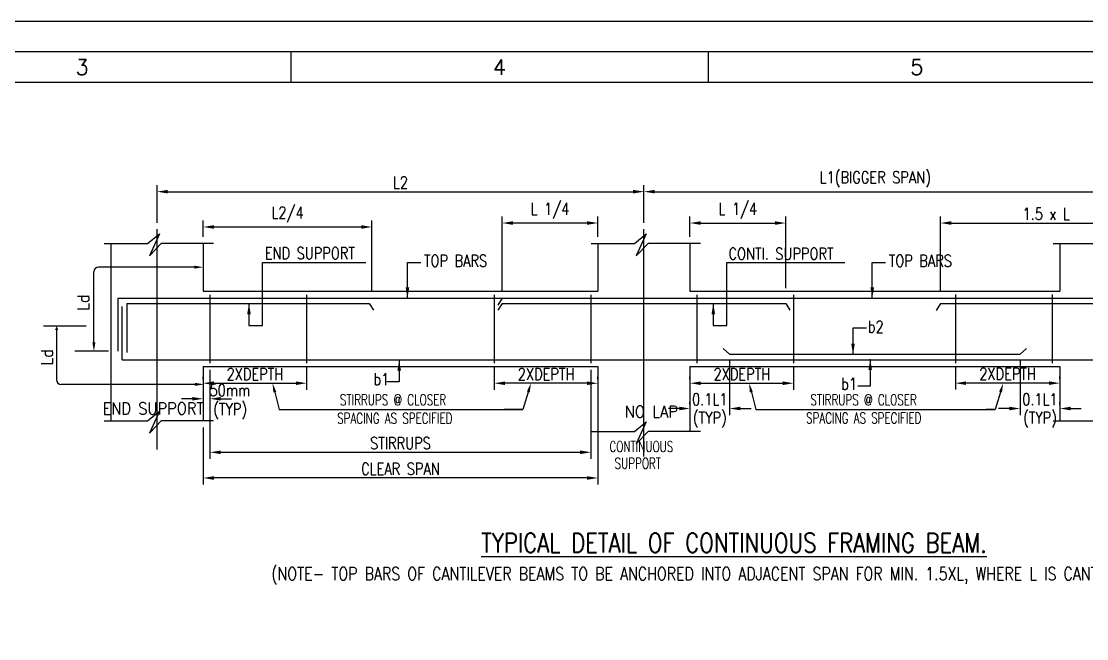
# Model space of a CAD drawing. Extents: x 455722 to 1142355, y -625363 to -272741.
# Drawn here: x 534859 to 559522, y -287018 to -272741 of the extents above; entities that cross this region are included whole.
import ezdxf
from ezdxf.enums import TextEntityAlignment as Align
from ezdxf.lldxf.tags import DXFTag

# ---------------------------------------------------------------- set-up
doc = ezdxf.new("R2010")
doc.units = 0
doc.header["$LTSCALE"] = 500
doc.header["$MEASUREMENT"] = 0
doc.layers.get('DEFPOINTS').update_dxf_attribs({"color": 4})
for name, color, linetype in [('CEN', 8, 'CENTER'), ('DIM', 5, 'Continuous'), ('hat', 8, 'Continuous'), ('LINK', 2, 'Continuous'), ('PNA', 10, 'Continuous'), ('S-COLUMN', 1, 'Continuous'), ('S-CONCRET LINE', 4, 'Continuous'), ('S-REINFORCEMENT', 6, 'Continuous'), ('S-SCHEDULE', 2, 'Continuous'), ('S-TEXT-1', 4, 'Continuous'), ('S-TITLE', 6, 'Continuous'), ('TEXT1', 2, 'Continuous')]:
    doc.layers.add(name, color=color, linetype=linetype)
doc.styles.add('ROMANS', font='r.shx', dxfattribs={"width": 0.8, "height": 275, "bigfont": 'bigfont.shx'})
doc.styles.add('ROMENT', font='r.shx', dxfattribs={"bigfont": 'bigfont.shx'})
tags = doc.linetypes.add('CENTER', pattern=[2, 1.25, -0.25, 0.25, -0.25]).pattern_tags.tags
tags[10:11] = [DXFTag(74, 4), DXFTag(75, 0), DXFTag(340, '0'), DXFTag(46, 1.0), DXFTag(50, 0.0), DXFTag(44, 0.0), DXFTag(45, 0.0)]
tags[8:9] = [DXFTag(74, 4), DXFTag(75, 0), DXFTag(340, '0'), DXFTag(46, 1.0), DXFTag(50, 0.0), DXFTag(44, 0.0), DXFTag(45, 0.0)]
tags[6:7] = [DXFTag(74, 4), DXFTag(75, 0), DXFTag(340, '0'), DXFTag(46, 1.0), DXFTag(50, 0.0), DXFTag(44, 0.0), DXFTag(45, 0.0)]
tags[4:5] = [DXFTag(74, 4), DXFTag(75, 0), DXFTag(340, '0'), DXFTag(46, 1.0), DXFTag(50, 0.0), DXFTag(44, 0.0), DXFTag(45, 0.0)]
doc.dimstyles.new('INT1', dxfattribs={"dimtxt": 250, "dimasz": 250, "dimexe": 150, "dimexo": 60, "dimgap": 75, "dimtad": 1, "dimdec": 0, "dimzin": 0, "dimdsep": 46, "dimtxsty": 'ROMANS', "dimcen": -250, "dimclrd": 5, "dimclre": 5, "dimclrt": 4, "dimadec": 0, "dimazin": 0, "dimtfac": 1, "dimtdec": 0, "dimtix": 1, "dimtofl": 0, "dimtmove": 2, "dimatfit": 3, "dimfxl": 0, "dimtolj": 1, "dimtzin": 0, "dimarcsym": 0})

# ---------------------------------------------------------------- blocks, each defined once
blk = doc.blocks.new('A1')
at = {"flags": 128}
blk.add_lwpolyline([(0, 0), (82779, 0), (82779, 58231), (0, 58231)], close=True, dxfattribs=at)
at = {"layer": 'PNA'}
for p, q in [((21187, 57739), (21187, 57247)), ((27921, 57739), (27921, 57247))]:
    blk.add_line(p, q, dxfattribs=at)
at = {"layer": 'PNA', "color": 1}
for points in [[(984, 492), (82287, 492), (82287, 57739), (984, 57739)], [(1969, 984), (81794, 984), (81794, 57247), (1969, 57247)]]:
    blk.add_lwpolyline(points, close=True, dxfattribs=at)
at = {"layer": 'PNA', "style": 'ROMANS'}
for s, p in [('3', (17821, 57493)), ('4', (24555, 57493)), ('5', (31289, 57493))]:
    blk.add_text(s, height=246, dxfattribs=at).set_placement(p, align=Align.MIDDLE)
blk = doc.blocks.new('*D67')
at = {"layer": 'DEFPOINTS', "color": 0, "transparency": 16777216}
for p in [(559984, -276681), (549272, -277550), (559984, -277550)]:
    blk.add_point(p, dxfattribs=at)
at = {"layer": 'DIM', "color": 5, "lineweight": -2, "transparency": 16777216}
for p, q in [((549272, -277400), (549272, -276531)), ((549522, -276681), (559734, -276681)), ((559984, -277400), (559984, -276531))]:
    blk.add_line(p, q, dxfattribs=at)
at = {"layer": 'DIM', "color": 5, "transparency": 16777216}
for points in [[(549522, -276639), (549522, -276722), (549272, -276681)], [(559734, -276639), (559734, -276722), (559984, -276681)]]:
    blk.add_solid(points, dxfattribs=at)
at = {"layer": 'DIM', "color": 4, "transparency": 16777216, "insert": (554628, -276396), "char_height": 275, "attachment_point": 5, "style": 'ROMANS'}
blk.add_mtext('\\A1;L1(BIGGER SPAN)', dxfattribs=at)
blk = doc.blocks.new('*D68')
at = {"layer": 'DEFPOINTS', "color": 0, "transparency": 16777216}
for p in [(552554, -277406), (550339, -277872), (552554, -279066)]:
    blk.add_point(p, dxfattribs=at)
at = {"layer": 'DIM', "color": 5, "lineweight": -2, "transparency": 16777216}
for p, q in [((550339, -277722), (550339, -277256)), ((550589, -277406), (552304, -277406)), ((552554, -278916), (552554, -277256))]:
    blk.add_line(p, q, dxfattribs=at)
at = {"layer": 'DIM', "color": 5, "transparency": 16777216}
for points in [[(550589, -277365), (550589, -277448), (550339, -277406)], [(552304, -277365), (552304, -277448), (552554, -277406)]]:
    blk.add_solid(points, dxfattribs=at)
at = {"layer": 'DIM', "color": 4, "transparency": 16777216, "insert": (551446, -277122), "char_height": 275, "attachment_point": 5, "style": 'ROMANS'}
blk.add_mtext('\\A1;L 1/4', dxfattribs=at)
blk = doc.blocks.new('*D69')
at = {"layer": 'DEFPOINTS', "color": 0, "transparency": 16777216}
for p in [(542977, -277497), (539067, -277872), (542977, -279137)]:
    blk.add_point(p, dxfattribs=at)
at = {"layer": 'DIM', "color": 5, "lineweight": -2, "transparency": 16777216}
for p, q in [((539067, -277722), (539067, -277347)), ((542977, -278987), (542977, -277347)), ((539317, -277497), (542727, -277497))]:
    blk.add_line(p, q, dxfattribs=at)
at = {"layer": 'DIM', "color": 5, "transparency": 16777216}
for points in [[(539317, -277456), (539317, -277539), (539067, -277497)], [(542727, -277456), (542727, -277539), (542977, -277497)]]:
    blk.add_solid(points, dxfattribs=at)
at = {"layer": 'DIM', "color": 4, "transparency": 16777216, "insert": (541022, -277213), "char_height": 275, "attachment_point": 5, "style": 'ROMANS'}
blk.add_mtext('\\A1;L2/4', dxfattribs=at)
blk = doc.blocks.new('*D70')
at = {"layer": 'DEFPOINTS', "color": 0, "transparency": 16777216}
for p in [(545990, -277406), (548205, -277879), (545990, -279146)]:
    blk.add_point(p, dxfattribs=at)
at = {"layer": 'DIM', "color": 5, "lineweight": -2, "transparency": 16777216}
for p, q in [((545990, -278996), (545990, -277256)), ((547955, -277406), (546240, -277406)), ((548205, -277729), (548205, -277256))]:
    blk.add_line(p, q, dxfattribs=at)
at = {"layer": 'DIM', "color": 5, "transparency": 16777216}
for points in [[(546240, -277365), (546240, -277448), (545990, -277406)], [(547955, -277365), (547955, -277448), (548205, -277406)]]:
    blk.add_solid(points, dxfattribs=at)
at = {"layer": 'DIM', "color": 4, "transparency": 16777216, "insert": (547098, -277122), "char_height": 275, "attachment_point": 5, "style": 'ROMANS'}
blk.add_mtext('\\A1;L 1/4', dxfattribs=at)
blk = doc.blocks.new('*D71')
at = {"layer": 'DEFPOINTS', "color": 0, "transparency": 16777216}
for p in [(539067, -281983), (548205, -281983), (539067, -283302)]:
    blk.add_point(p, dxfattribs=at)
at = {"layer": 'DIM', "color": 5, "lineweight": -2, "transparency": 16777216}
for p, q in [((539067, -282133), (539067, -283452)), ((548205, -282133), (548205, -283452)), ((547955, -283302), (539317, -283302))]:
    blk.add_line(p, q, dxfattribs=at)
at = {"layer": 'DIM', "color": 5, "transparency": 16777216}
for points in [[(539317, -283261), (539317, -283344), (539067, -283302)], [(547955, -283261), (547955, -283344), (548205, -283302)]]:
    blk.add_solid(points, dxfattribs=at)
at = {"layer": 'DIM', "color": 4, "transparency": 16777216, "insert": (543636, -283090), "char_height": 275, "attachment_point": 5, "style": 'ROMANS'}
blk.add_mtext('\\A1;CLEAR SPAN', dxfattribs=at)
blk = doc.blocks.new('*D72')
at = {"layer": 'DEFPOINTS', "color": 0, "transparency": 16777216}
for p in [(539227, -280648), (548045, -280648), (548045, -282708)]:
    blk.add_point(p, dxfattribs=at)
at = {"layer": 'DIM', "color": 5, "lineweight": -2, "transparency": 16777216}
for p, q in [((539227, -280798), (539227, -282858)), ((548045, -280798), (548045, -282858)), ((539477, -282708), (547795, -282708))]:
    blk.add_line(p, q, dxfattribs=at)
at = {"layer": 'DIM', "color": 5, "transparency": 16777216}
for points in [[(539477, -282666), (539477, -282750), (539227, -282708)], [(547795, -282666), (547795, -282750), (548045, -282708)]]:
    blk.add_solid(points, dxfattribs=at)
at = {"layer": 'DIM', "color": 4, "transparency": 16777216, "insert": (543636, -282496), "char_height": 275, "attachment_point": 5, "style": 'ROMANS'}
blk.add_mtext('\\A1;STIRRUPS', dxfattribs=at)
blk = doc.blocks.new('*D73')
at = {"layer": 'DEFPOINTS', "color": 0, "transparency": 16777216}
for p in [(541465, -280577), (541465, -281111), (539067, -281165)]:
    blk.add_point(p, dxfattribs=at)
at = {"layer": 'DIM', "color": 5, "lineweight": -2, "transparency": 16777216}
for p, q in [((541465, -280727), (541465, -281261)), ((539067, -281015), (539067, -280961)), ((539317, -281111), (541215, -281111))]:
    blk.add_line(p, q, dxfattribs=at)
at = {"layer": 'DIM', "color": 5, "transparency": 16777216}
for points in [[(539317, -281069), (539317, -281153), (539067, -281111)], [(541215, -281069), (541215, -281153), (541465, -281111)]]:
    blk.add_solid(points, dxfattribs=at)
at = {"layer": 'DIM', "color": 4, "transparency": 16777216, "insert": (540266, -280899), "char_height": 275, "attachment_point": 5, "style": 'ROMANS'}
blk.add_mtext('\\A1;2XDEPTH', dxfattribs=at)
blk = doc.blocks.new('*D74')
at = {"layer": 'DEFPOINTS', "color": 0, "transparency": 16777216}
for p in [(539227, -281349), (539067, -281429), (539067, -281471)]:
    blk.add_point(p, dxfattribs=at)
at = {"layer": 'DIM', "color": 5, "lineweight": -2, "transparency": 16777216}
for p, q in [((538817, -281471), (538567, -281471)), ((539067, -281579), (539067, -281621)), ((539227, -281499), (539227, -281621)), ((539477, -281471), (539727, -281471))]:
    blk.add_line(p, q, dxfattribs=at)
at = {"layer": 'DIM', "color": 5, "transparency": 16777216}
for points in [[(538817, -281429), (538817, -281512), (539067, -281471)], [(539477, -281429), (539477, -281512), (539227, -281471)]]:
    blk.add_solid(points, dxfattribs=at)
at = {"layer": 'DIM', "color": 4, "transparency": 16777216, "insert": (539688, -281271), "char_height": 275, "attachment_point": 5, "style": 'ROMANS'}
blk.add_mtext('\\A1;50mm', dxfattribs=at)
blk = doc.blocks.new('*D75')
at = {"layer": 'DEFPOINTS', "color": 0, "transparency": 16777216}
for p in [(545808, -280577), (545808, -281111), (548205, -281165)]:
    blk.add_point(p, dxfattribs=at)
at = {"layer": 'DIM', "color": 5, "lineweight": -2, "transparency": 16777216}
for p, q in [((545808, -280727), (545808, -281261)), ((547955, -281111), (546058, -281111)), ((548205, -281015), (548205, -280961))]:
    blk.add_line(p, q, dxfattribs=at)
at = {"layer": 'DIM', "color": 5, "transparency": 16777216}
for points in [[(546058, -281069), (546058, -281153), (545808, -281111)], [(547955, -281069), (547955, -281153), (548205, -281111)]]:
    blk.add_solid(points, dxfattribs=at)
at = {"layer": 'DIM', "color": 4, "transparency": 16777216, "insert": (547007, -280899), "char_height": 275, "attachment_point": 5, "style": 'ROMANS'}
blk.add_mtext('\\A1;2XDEPTH', dxfattribs=at)
blk = doc.blocks.new('*D76')
at = {"layer": 'DEFPOINTS', "color": 0, "transparency": 16777216}
for p in [(549272, -276681), (538001, -277550), (549272, -277550)]:
    blk.add_point(p, dxfattribs=at)
at = {"layer": 'DIM', "color": 5, "lineweight": -2, "transparency": 16777216}
for p, q in [((538001, -277400), (538001, -276531)), ((538251, -276681), (549022, -276681)), ((549272, -277400), (549272, -276531))]:
    blk.add_line(p, q, dxfattribs=at)
at = {"layer": 'DIM', "color": 5, "transparency": 16777216}
for points in [[(538251, -276639), (538251, -276722), (538001, -276681)], [(549022, -276639), (549022, -276722), (549272, -276681)]]:
    blk.add_solid(points, dxfattribs=at)
at = {"layer": 'DIM', "color": 4, "transparency": 16777216, "insert": (543636, -276468), "char_height": 275, "attachment_point": 5, "style": 'ROMANS'}
blk.add_mtext('\\A1;L2', dxfattribs=at)
blk = doc.blocks.new('*D79')
at = {"layer": 'DEFPOINTS', "color": 0, "transparency": 16777216}
for p in [(561031, -277406), (561031, -277872), (556138, -279144)]:
    blk.add_point(p, dxfattribs=at)
at = {"layer": 'DIM', "color": 5, "lineweight": -2, "transparency": 16777216}
for p, q in [((556138, -278994), (556138, -277256)), ((556388, -277406), (560781, -277406)), ((561031, -277722), (561031, -277256))]:
    blk.add_line(p, q, dxfattribs=at)
at = {"layer": 'DIM', "color": 5, "transparency": 16777216}
for points in [[(556388, -277365), (556388, -277448), (556138, -277406)], [(560781, -277365), (560781, -277448), (561031, -277406)]]:
    blk.add_solid(points, dxfattribs=at)
at = {"layer": 'DIM', "color": 4, "transparency": 16777216, "insert": (558584, -277194), "char_height": 275, "attachment_point": 5, "style": 'ROMANS'}
blk.add_mtext('\\A1;1.5 x L', dxfattribs=at)
blk = doc.blocks.new('*D80')
at = {"layer": 'DEFPOINTS', "color": 0, "transparency": 16777216}
for p in [(556482, -280575), (556482, -281109), (558898, -281167)]:
    blk.add_point(p, dxfattribs=at)
at = {"layer": 'DIM', "color": 5, "lineweight": -2, "transparency": 16777216}
for p, q in [((556482, -280725), (556482, -281259)), ((558648, -281109), (556732, -281109)), ((558898, -281017), (558898, -280959))]:
    blk.add_line(p, q, dxfattribs=at)
at = {"layer": 'DIM', "color": 5, "transparency": 16777216}
for points in [[(556732, -281067), (556732, -281151), (556482, -281109)], [(558648, -281067), (558648, -281151), (558898, -281109)]]:
    blk.add_solid(points, dxfattribs=at)
at = {"layer": 'DIM', "color": 4, "transparency": 16777216, "insert": (557690, -280896), "char_height": 275, "attachment_point": 5, "style": 'ROMANS'}
blk.add_mtext('\\A1;2XDEPTH', dxfattribs=at)
blk = doc.blocks.new('*D81')
at = {"layer": 'DEFPOINTS', "color": 0, "transparency": 16777216}
for p in [(552736, -280577), (552736, -281111), (550339, -281165)]:
    blk.add_point(p, dxfattribs=at)
at = {"layer": 'DIM', "color": 5, "lineweight": -2, "transparency": 16777216}
for p, q in [((552736, -280727), (552736, -281261)), ((550339, -281015), (550339, -280961)), ((550589, -281111), (552486, -281111))]:
    blk.add_line(p, q, dxfattribs=at)
at = {"layer": 'DIM', "color": 5, "transparency": 16777216}
for points in [[(550589, -281069), (550589, -281153), (550339, -281111)], [(552486, -281069), (552486, -281153), (552736, -281111)]]:
    blk.add_solid(points, dxfattribs=at)
at = {"layer": 'DIM', "color": 4, "transparency": 16777216, "insert": (551538, -280899), "char_height": 275, "attachment_point": 5, "style": 'ROMANS'}
blk.add_mtext('\\A1;2XDEPTH', dxfattribs=at)
blk = doc.blocks.new('*D87')
at = {"layer": 'DEFPOINTS', "color": 0, "transparency": 16777216}
for p in [(551255, -280438), (550339, -281749), (551255, -281696)]:
    blk.add_point(p, dxfattribs=at)
at = {"layer": 'DIM', "color": 5, "lineweight": -2, "transparency": 16777216}
for p, q in [((551255, -280588), (551255, -281846)), ((550339, -281599), (550339, -281546)), ((550089, -281696), (549839, -281696)), ((551505, -281696), (551755, -281696))]:
    blk.add_line(p, q, dxfattribs=at)
at = {"layer": 'DIM', "color": 5, "transparency": 16777216}
for points in [[(550089, -281654), (550089, -281737), (550339, -281696)], [(551505, -281654), (551505, -281737), (551255, -281696)]]:
    blk.add_solid(points, dxfattribs=at)
at = {"layer": 'DIM', "color": 4, "transparency": 16777216, "char_height": 275, "style": 'ROMANS'}
for s, insert, attachment_point in [('\\A1;0.1L1', (550797, -281621), 8), ('\\A1;(TYP)', (550797, -281771), 2)]:
    blk.add_mtext(s, dxfattribs=dict(at, insert=insert, attachment_point=attachment_point))
blk = doc.blocks.new('*D88')
at = {"layer": 'DEFPOINTS', "color": 0, "transparency": 16777216}
for p in [(557982, -280438), (557982, -281696), (558898, -281749)]:
    blk.add_point(p, dxfattribs=at)
at = {"layer": 'DIM', "color": 5, "lineweight": -2, "transparency": 16777216}
for p, q in [((557982, -280588), (557982, -281846)), ((558898, -281599), (558898, -281546)), ((557732, -281696), (557482, -281696)), ((559148, -281696), (559398, -281696))]:
    blk.add_line(p, q, dxfattribs=at)
at = {"layer": 'DIM', "color": 5, "transparency": 16777216}
for points in [[(557732, -281654), (557732, -281737), (557982, -281696)], [(559148, -281654), (559148, -281737), (558898, -281696)]]:
    blk.add_solid(points, dxfattribs=at)
at = {"layer": 'DIM', "color": 4, "transparency": 16777216, "char_height": 275, "style": 'ROMANS'}
for s, insert, attachment_point in [('\\A1;0.1L1', (558440, -281621), 8), ('\\A1;(TYP)', (558440, -281771), 2)]:
    blk.add_mtext(s, dxfattribs=dict(at, insert=insert, attachment_point=attachment_point))

msp = doc.modelspace()

# ---------------------------------------------------------------- linework, layer by layer
at = {"layer": 'CEN'}
for p, q in [((538000.713, -282642.232), (538000.713, -277549.714)), ((549272.04, -282805.44), (549272.04, -277549.714))]:
    msp.add_line(p, q, dxfattribs=at)
at = {"layer": 'DIM'}
for p, q in [((538861.83, -278426.702), (536645.485, -278426.702)), ((540727.497, -281316.553), (540829.006, -281715.485)), ((546595.068, -281313.857), (546472.428, -281715.485)), ((551759.344, -281316.553), (551860.853, -281715.485)), ((557526.749, -281313.857), (557404.11, -281715.485)), ((540829.006, -281715.485), (546241.474, -281715.485)), ((546260.329, -281715.485), (546040.821, -281715.485)), ((546241.474, -281715.485), (546472.428, -281715.485)), ((546472.428, -281715.485), (546260.329, -281715.485)), ((551860.853, -281715.485), (557173.155, -281715.485)), ((557173.155, -281715.485), (557404.11, -281715.485)), ((557404.11, -281715.485), (557192.01, -281715.485))]:
    msp.add_line(p, q, dxfattribs=at)
at = {"layer": 'DIM', "ltscale": 2}
for p, q in [((536540.073, -280163.421), (536540.073, -278532.114)), ((536357.227, -279794.504), (535375.102, -279794.504)), ((535676.539, -279878.202), (535676.539, -281031.926)), ((536880.223, -280370.5), (536098.56, -280370.5)), ((538877.251, -281137.338), (535781.951, -281137.338))]:
    msp.add_line(p, q, dxfattribs=at)
at = {"layer": 'DIM', "color": 5}
msp.add_arc((536645.485, -278532.114), 105.413, 90, 180, dxfattribs=at)
at = {"layer": 'DIM', "ltscale": 2}
msp.add_arc((535781.951, -281031.926), 105.413, 180, 270, dxfattribs=at)
at = {"layer": 'DIM', "color": 5}
for points in [[(538861.83, -278391.089), (538861.83, -278462.312), (539075.506, -278426.702)], [(538877.251, -281172.951), (538877.251, -281101.725), (539090.924, -281137.338)]]:
    msp.add_solid(points, dxfattribs=at)
at = {"layer": 'DIM', "ltscale": 2}
for points in [[(535713.443, -279878.202), (535642.217, -279878.202), (535677.83, -279787.908)], [(536575.683, -280163.421), (536504.46, -280163.421), (536540.073, -280377.096)]]:
    msp.add_solid(points, dxfattribs=at)
at = {"layer": 'DIM'}
for points in [[(540693.236, -281325.268), (540761.754, -281307.834), (540675.193, -281111.004)], [(546561.26, -281303.533), (546628.878, -281324.181), (546657.012, -281111.004)], [(551725.084, -281325.268), (551793.601, -281307.834), (551707.041, -281111.004)], [(557492.942, -281303.533), (557560.559, -281324.181), (557588.693, -281111.004)]]:
    msp.add_solid(points, dxfattribs=at)
at = {"layer": 'hat', "elevation": 0}
for points in [[(536778.902, -277879.081), (537779.244, -277879.081), (538055.816, -277655.143), (537824.101, -278162.737), (538108.142, -277871.618), (539311.891, -277871.618)], [(548050.228, -277879.081), (549050.574, -277879.081), (549327.142, -277655.143), (549095.431, -278162.737), (549379.471, -277871.618), (550583.217, -277871.618)], [(558742.431, -277879.081), (559742.773, -277879.081), (560019.345, -277655.143), (559787.629, -278162.737), (560071.67, -277871.618), (561275.42, -277871.618)], [(536778.902, -281982.982), (537779.244, -281982.982), (538055.816, -281759.044), (537824.101, -282266.638), (538108.142, -281975.519), (539311.891, -281975.519)], [(558742.431, -281982.982), (559742.773, -281982.982), (560019.345, -281759.044), (559787.629, -282266.638), (560071.67, -281975.519), (561275.42, -281975.519)], [(548050.228, -282229.623), (549050.574, -282229.623), (549327.142, -282005.685), (549095.431, -282513.282), (549379.471, -282222.16), (550583.217, -282222.16)]]:
    msp.add_lwpolyline(points, dxfattribs=at)
at = {"layer": 'LINK'}
for p, q in [((539227.379, -279064.496), (539227.379, -280647.777)), ((541465.022, -279064.496), (541465.022, -280647.777)), ((545807.731, -279064.496), (545807.731, -280647.777)), ((548045.374, -279064.496), (548045.374, -280647.777)), ((548045.374, -279064.496), (548045.374, -280647.777)), ((550498.706, -279064.496), (550498.706, -280647.777)), ((552736.352, -279064.496), (552736.352, -280647.777)), ((556482.304, -279062.36), (556482.304, -280645.645)), ((558719.951, -279062.36), (558719.951, -280645.645)), ((558719.951, -279062.36), (558719.951, -280645.645))]:
    msp.add_line(p, q, dxfattribs=at)
at = {"layer": 'S-COLUMN', "color": 10, "ltscale": 2}
for p, q in [((536934.044, -277879.081), (536934.044, -281982.982)), ((539067.379, -277871.618), (539067.379, -278984.496)), ((548205.374, -277879.081), (548205.374, -278984.496)), ((550338.706, -277871.618), (550338.706, -278984.496)), ((558897.576, -277879.081), (558897.576, -278984.496)), ((539067.379, -280727.777), (539067.379, -281975.519)), ((548205.374, -280727.777), (548205.374, -282229.623)), ((550338.706, -280727.777), (550338.706, -282222.16)), ((558897.576, -280727.777), (558897.576, -281982.982))]:
    msp.add_line(p, q, dxfattribs=at)
at = {"layer": 'S-CONCRET LINE', "color": 130}
for p, q in [((539067.379, -278984.496), (548205.374, -278984.496)), ((550338.706, -278984.496), (558897.576, -278984.496)), ((539067.379, -280727.777), (548205.374, -280727.777)), ((550338.706, -280727.777), (558897.576, -280727.777))]:
    msp.add_line(p, q, dxfattribs=at)
at = {"layer": 'S-REINFORCEMENT'}
for p, q in [((537094.044, -279145.917), (546027.588, -279145.917)), ((537094.044, -279145.917), (537094.044, -280371.824)), ((545990.24, -279145.917), (545890.933, -279303.577)), ((545990.24, -279145.917), (552553.843, -279145.917)), ((552553.843, -279145.917), (556168.903, -279145.917)), ((556168.903, -279145.917), (564167.949, -279145.917)), ((537191.139, -280567.777), (537191.139, -279337.833)), ((537302.61, -279264.692), (542909.744, -279264.692)), ((537302.61, -279264.692), (537302.61, -280402.227)), ((542909.744, -279264.692), (543009.051, -279422.352)), ((545990.24, -279264.973), (545890.933, -279422.634)), ((545990.24, -279264.973), (552553.843, -279264.973)), ((552553.843, -279264.973), (552653.15, -279422.634)), ((556137.232, -279269.546), (556037.924, -279427.207)), ((556137.232, -279269.546), (563970.778, -279269.546)), ((551110.15, -280304.329), (551254.771, -280437.885)), ((558126.132, -280304.329), (557981.511, -280437.885)), ((537191.139, -280567.777), (550186.57, -280567.777)), ((550184.913, -280567.777), (564079.424, -280567.777)), ((551254.771, -280437.885), (557981.511, -280437.885))]:
    msp.add_line(p, q, dxfattribs=at)

# ---------------------------------------------------------------- block references
at = {"xscale": 1.434849416022188, "yscale": 1.434849416022188, "zscale": 1.434849416022188}
msp.add_blockref('A1', (510695.778, -356294.5), dxfattribs=at)

# ---------------------------------------------------------------- texts
at = {"layer": 'S-SCHEDULE', "color": 4, "style": 'ROMANS', "width": 0.7}
for s, p in [('STIRRUPS @ CLOSER', (542235.436, -281620.206)), ('STIRRUPS @ CLOSER', (553127.268, -281620.206)), ('SPACING AS SPECIFIED', (542170.82, -282045.241)), ('SPACING AS SPECIFIED', (553026.102, -282041.369)), ('CONTINUOUS  ', (548474.333, -282700.083)), (' SUPPORT', (548474.333, -283089.219))]:
    msp.add_text(s, height=250, dxfattribs=at).set_placement(p)
at = {"layer": 'S-TEXT-1'}
for s, style, width, p in [('END SUPPORT', 'ROMENT', 0.8, (540497.412, -278241.892)), ('TOP BARS', 'ROMENT', 0.8, (544181.77, -278415.288)), ('CONTI. SUPPORT', 'ROMENT', 0.8, (551230.135, -278253.111)), ('TOP BARS', 'ROMENT', 0.8, (554940.702, -278415.288)), ('b2', 'ROMENT', 0.8, (554453.768, -279941.993)), ('b1', 'ROMENT', 0.8, (543009.704, -281156.507)), ('b1', 'ROMENT', 0.8, (553837.639, -281263.903)), ('(TYP)', 'ROMANS', 0.8, (539301.502, -281847.161)), ('NO LAP', 'ROMANS', 0.9, (548830.498, -281905.788))]:
    msp.add_text(s, height=275, dxfattribs=dict(at, style=style, width=width)).set_placement(p)
at = {"layer": 'S-TEXT-1', "style": 'ROMANS', "width": 0.9}
for p in [(536295.351, -279244.325), (535455.22, -280508.044)]:
    msp.add_text('Ld', height=275, rotation=90, dxfattribs=at).set_placement(p, align=Align.MIDDLE)
msp.add_text('END SUPPORT', height=275, dxfattribs=at).set_placement((537911.594, -281693.64), align=Align.MIDDLE_CENTER)
at = {"layer": 'S-TITLE', "style": 'ROMANS', "width": 0.8}
msp.add_text('%%UTYPICAL DETAIL OF CONTINUOUS FRAMING BEAM.', height=450, dxfattribs=at).set_placement((551358.433, -284801.618), align=Align.MIDDLE_CENTER)
at = {"layer": 'TEXT1', "linetype": 'ByBlock', "style": 'ROMANS', "width": 0.8}
msp.add_text('(NOTE- TOP BARS OF CANTILEVER BEAMS TO BE ANCHORED INTO ADJACENT SPAN FOR MIN. 1.5XL, WHERE L IS CANTILEVER SPAN.)', height=300, dxfattribs=at).set_placement((551358.433, -285515.978), align=Align.MIDDLE_CENTER)

# ---------------------------------------------------------------- dimensions: what is measured, and where the dimension line sits
at = {"layer": 'DIM'}
for base, p1, p2, text, picture, middle in [((559984.262, -276680.827), (549272.04, -277549.714), (559984.262, -277549.714), 'L1(BIGGER SPAN)', '*D67', (554628.151, -276396.303)), ((549272.04, -276680.827), (538000.713, -277549.714), (549272.04, -277549.714), 'L2', '*D76', (543636.377, -276468.327)), ((545990.24, -277406.414), (548205.374, -277879.081), (545990.24, -279145.917), 'L 1/4', '*D70', (547097.807, -277121.89)), ((552553.843, -277406.414), (550338.706, -277871.618), (552553.843, -279066.273), 'L 1/4', '*D68', (551446.274, -277121.89)), ((561030.908, -277406.414), (556137.963, -279144.496), (561030.908, -277871.618), '1.5 x L', '*D79', (558584.435, -277193.914)), ((542976.729, -277497.35), (539067.379, -277871.618), (542976.729, -279136.664), 'L2/4', '*D69', (541022.054, -277212.826)), ((541465.022, -281111.004), (539067.379, -281164.556), (541465.022, -280577.079), '2XDEPTH', '*D73', (540266.201, -280898.504)), ((548045.374, -282708.135), (539227.379, -280647.777), (548045.374, -280647.777), 'STIRRUPS', '*D72', (543636.377, -282495.635)), ((545807.731, -281111.004), (548205.374, -281164.556), (545807.731, -280577.079), '2XDEPTH', '*D75', (547006.552, -280898.504)), ((551254.771, -281695.504), (550338.706, -281749.056), (551254.771, -280437.885), '0.1L1\\X(TYP)', '*D87', (550796.738, -281695.504)), ((552736.352, -281111.004), (550338.706, -281164.556), (552736.352, -280577.079), '2XDEPTH', '*D81', (551537.529, -280898.504)), ((556482.304, -281108.868), (558897.576, -281166.741), (556482.304, -280574.946), '2XDEPTH', '*D80', (557689.94, -280896.368)), ((539067.379, -283302.241), (548205.374, -281982.982), (539067.379, -281982.982), 'CLEAR SPAN', '*D71', (543636.377, -283089.741))]:
    dim = msp.add_linear_dim(base=base, p1=p1, p2=p2, text=text, dimstyle='INT1', override={"dimexo": 150, "dimlfac": 0.25}, dxfattribs=at)
    dim.commit()
    dim.dimension.update_dxf_attribs({"geometry": picture, "text_midpoint": middle})
dim = msp.add_linear_dim(base=(557981.511, -281695.504), p1=(558897.576, -281749.056), p2=(557981.511, -280437.885), angle=180, text='0.1L1\\X(TYP)', dimstyle='INT1', override={"dimexo": 150, "dimlfac": 0.25}, dxfattribs=at)
dim.commit()
dim.dimension.update_dxf_attribs({"geometry": '*D88', "text_midpoint": (558439.544, -281695.504)})
dim = msp.add_linear_dim(base=(539067.379, -281470.601), p1=(539227.379, -281348.612), p2=(539067.379, -281428.612), text='50mm', dimstyle='INT1', override={"dimexo": 150, "dimlfac": 0.25}, dxfattribs=at)
dim.commit()
dim.dimension.update_dxf_attribs({"geometry": '*D74', "text_midpoint": (539687.866, -281270.601), "dimtype": 160})

# ---------------------------------------------------------------- leaders
for points in [[(540129.4, -279264.973), (540129.4, -279777.141), (540441.11, -279777.141), (540441.11, -278318.146), (542833.879, -278318.146)], [(543798.879, -279145.917), (543798.879, -278318.146), (544109.089, -278318.146)], [(550878.379, -279264.973), (550878.379, -279777.141), (551190.089, -279777.141), (551190.089, -278318.146), (553924.879, -278318.146)], [(554557.811, -279145.917), (554557.811, -278318.146), (554868.021, -278318.146)], [(554112.52, -280448.97), (554112.52, -279833.031), (554422.73, -279833.031)], [(543606.895, -280567.777), (543606.895, -281078.643), (543323.016, -281078.643)], [(554511.601, -280555.246), (554511.601, -281178.903), (554227.722, -281178.903)]]:
    msp.add_leader(points, dimstyle='INT1', override={"dimexo": 150, "dimlfac": 0.25}, dxfattribs=at)

doc.saveas('drawing.dxf')
